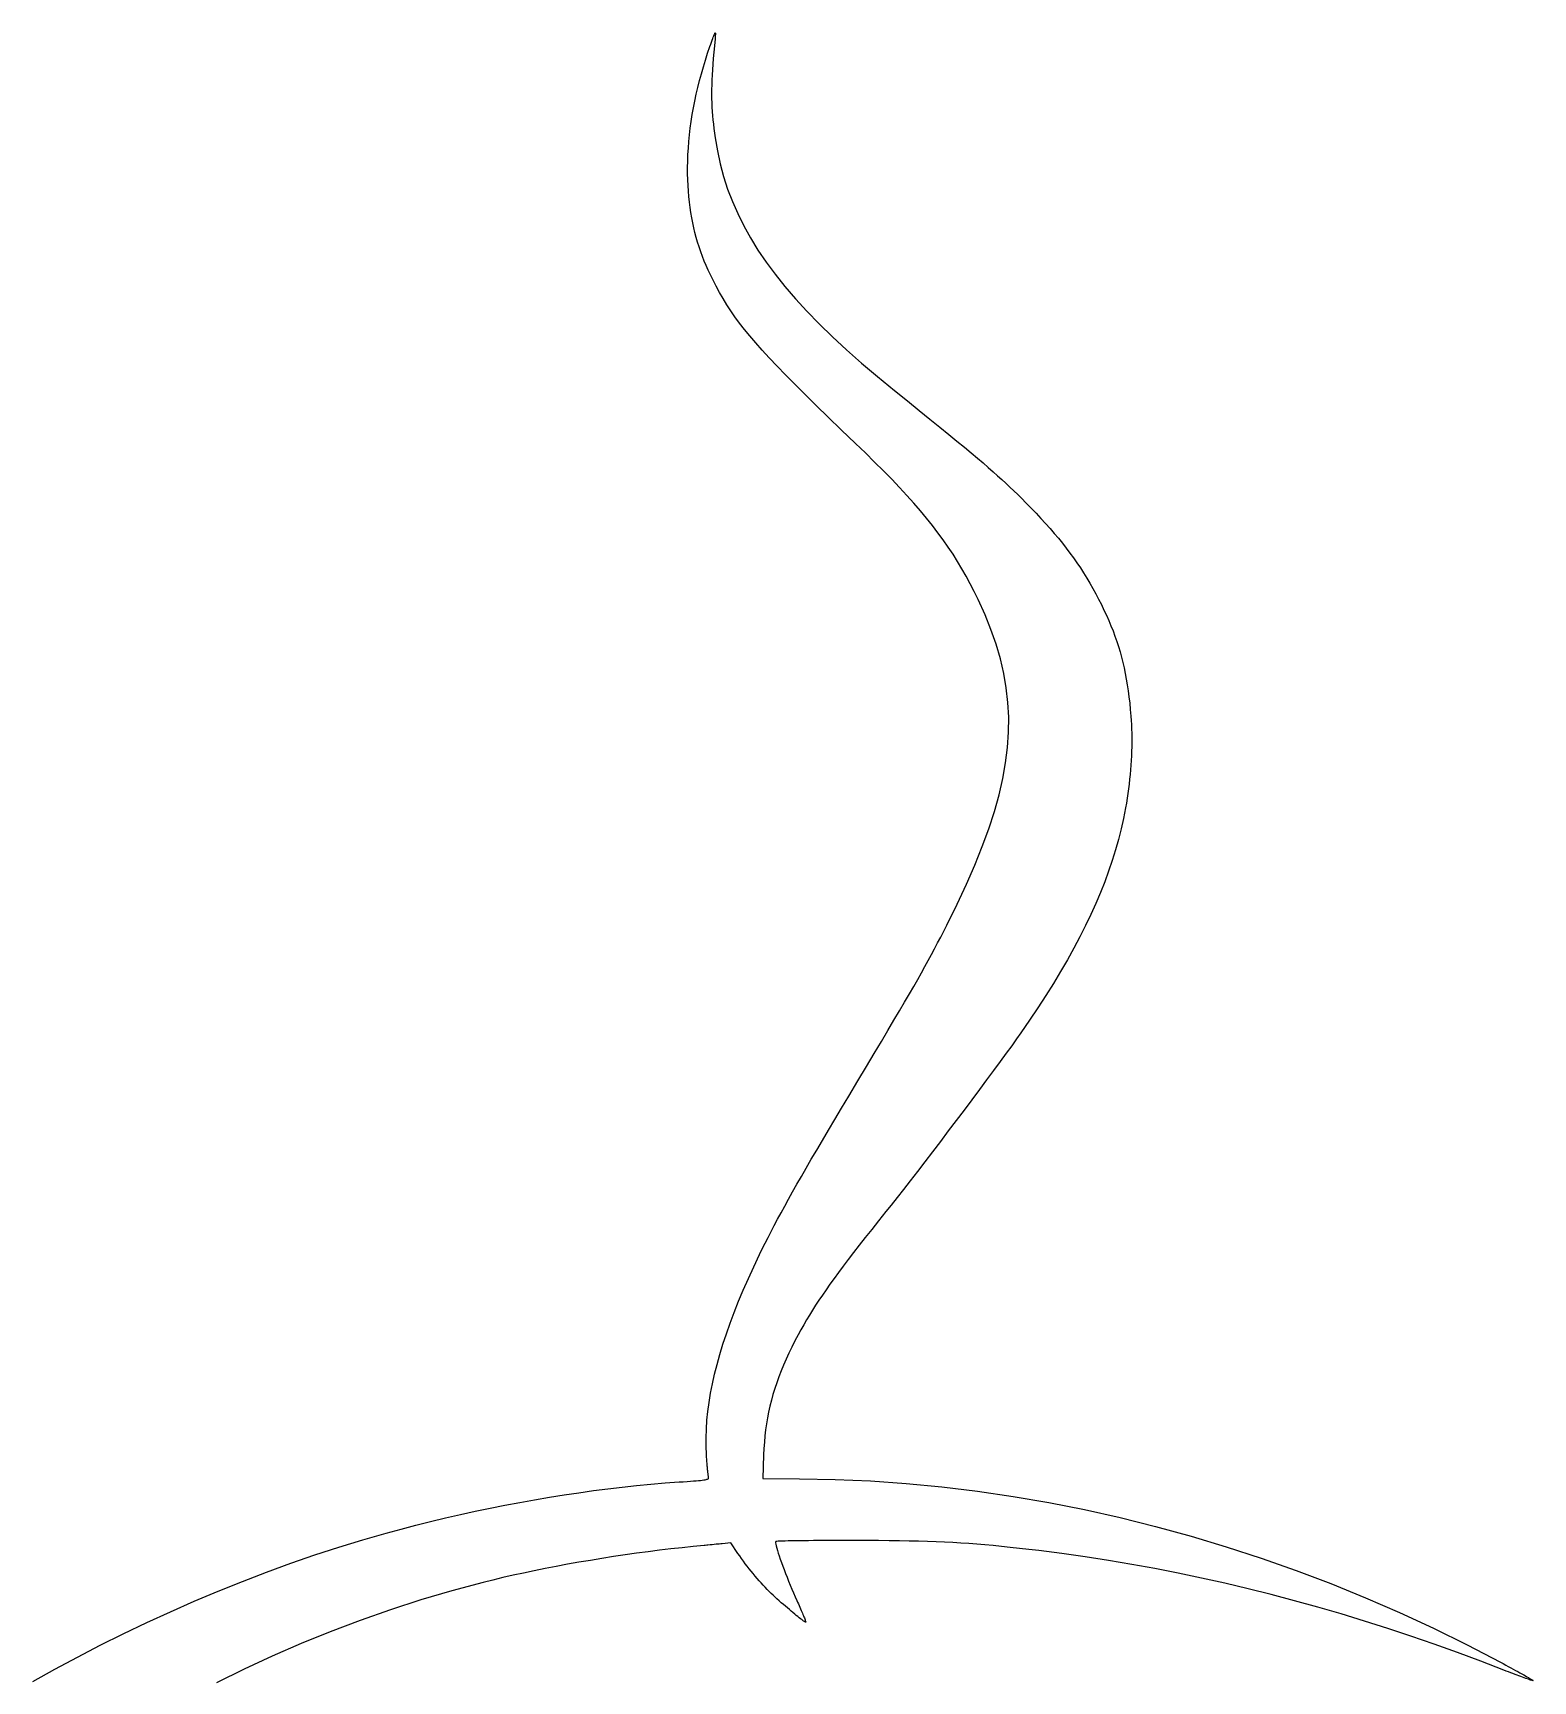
# Model space of a CAD drawing. Header units: metres. Extents: x -106 to 107, y -104 to 107.
# Drawn here: x -22.6 to 22.64, y -1.75 to 47.94 of the extents above; entities that cross this region are included whole.
import ezdxf

# ---------------------------------------------------------------- set-up
doc = ezdxf.new("R2010")
doc.units = ezdxf.units.M

msp = doc.modelspace()

# ---------------------------------------------------------------- linework, layer by layer
for p, q in [((-2.13486, 47.6648), (-2.11453, 47.7215)), ((-2.11453, 47.7215), (-2.0965, 47.7713)), ((-2.0965, 47.7713), (-2.08063, 47.8144)), ((-2.08063, 47.8144), (-2.0668, 47.8508)), ((-2.0668, 47.8508), (-2.05496, 47.8808)), ((-2.05496, 47.8808), (-2.04495, 47.9045)), ((-2.02972, 47.7588), (-2.04922, 47.5533)), ((-2.04495, 47.9045), (-2.03668, 47.9222)), ((-2.03668, 47.9222), (-2.03006, 47.9338)), ((-2.03006, 47.9338), (-2.02495, 47.9397)), ((-2.02597, 47.7978), (-2.02972, 47.7588)), ((-2.02277, 47.8324), (-2.02597, 47.7978)), ((-2.02495, 47.9397), (-2.02124, 47.94)), ((-2.02022, 47.8625), (-2.02277, 47.8324)), ((-2.02124, 47.94), (-2.01884, 47.9348)), ((-2.01846, 47.888), (-2.02022, 47.8625)), ((-2.01884, 47.9348), (-2.01767, 47.9243)), ((-2.01758, 47.9086), (-2.01846, 47.888)), ((-2.01767, 47.9243), (-2.01758, 47.9086)), ((-2.31883, 47.1232), (-2.25259, 47.3272)), ((-2.25259, 47.3272), (-2.18275, 47.53)), ((-2.18275, 47.53), (-2.15755, 47.601)), ((-2.15755, 47.601), (-2.13486, 47.6648)), ((-2.06667, 47.3586), (-2.08205, 47.174)), ((-2.04922, 47.5533), (-2.06667, 47.3586)), ((-2.49548, 46.5065), (-2.44032, 46.7126)), ((-2.44032, 46.7126), (-2.38142, 46.9183)), ((-2.38142, 46.9183), (-2.31883, 47.1232)), ((-2.1066, 46.8318), (-2.11577, 46.6725)), ((-2.09535, 46.9987), (-2.1066, 46.8318)), ((-2.08205, 47.174), (-2.09535, 46.9987)), ((-2.59447, 46.0936), (-2.54688, 46.3)), ((-2.54688, 46.3), (-2.49548, 46.5065)), ((-2.13086, 46.2319), (-2.13173, 46.0948)), ((-2.12788, 46.3734), (-2.13086, 46.2319)), ((-2.12286, 46.5199), (-2.12788, 46.3734)), ((-2.11577, 46.6725), (-2.12286, 46.5199)), ((-2.67805, 45.6815), (-2.6382, 45.8873)), ((-2.6382, 45.8873), (-2.59447, 46.0936)), ((-2.13173, 46.0948), (-2.13054, 45.9613)), ((-2.13054, 45.9613), (-2.12727, 45.8304)), ((-2.12727, 45.8304), (-2.12192, 45.7014)), ((-2.77393, 45.0691), (-2.74596, 45.2722)), ((-2.74596, 45.2722), (-2.71399, 45.4764)), ((-2.71399, 45.4764), (-2.67805, 45.6815)), ((-2.12192, 45.7014), (-2.1145, 45.5735)), ((-2.1145, 45.5735), (-2.105, 45.4458)), ((-2.105, 45.4458), (-2.09341, 45.3175)), ((-2.09341, 45.3175), (-2.07976, 45.1879)), ((-2.8177, 44.6673), (-2.79785, 44.8674)), ((-2.79785, 44.8674), (-2.77393, 45.0691)), ((-2.07976, 45.1879), (-2.06401, 45.056)), ((-2.06401, 45.056), (-2.04619, 44.9211)), ((-2.04619, 44.9211), (-2.02628, 44.7823)), ((-2.02628, 44.7823), (-1.95831, 44.3853)), ((-2.85239, 44.0791), (-2.845, 44.2729)), ((-2.845, 44.2729), (-2.83344, 44.4691)), ((-2.83344, 44.4691), (-2.8177, 44.6673)), ((-1.95831, 44.3853), (-1.87308, 43.9957)), ((-2.85553, 43.8877), (-2.85239, 44.0791)), ((-2.8544, 43.6992), (-2.85553, 43.8877)), ((-1.87308, 43.9957), (-1.76988, 43.6125)), ((-2.84897, 43.5137), (-2.8544, 43.6992)), ((-2.84036, 43.3404), (-2.84897, 43.5137)), ((-2.82906, 43.1707), (-2.84036, 43.3404)), ((-1.76988, 43.6125), (-1.64806, 43.2347)), ((-1.64806, 43.2347), (-1.50694, 42.8615)), ((-2.81497, 43.0046), (-2.82906, 43.1707)), ((-2.79805, 42.8417), (-2.81497, 43.0046)), ((-2.77826, 42.6819), (-2.79805, 42.8417)), ((-1.50694, 42.8615), (-1.34584, 42.4917)), ((-2.75554, 42.5249), (-2.77826, 42.6819)), ((-2.72981, 42.3705), (-2.75554, 42.5249)), ((-2.70105, 42.2186), (-2.72981, 42.3705)), ((-1.34584, 42.4917), (-1.16409, 42.1246)), ((-2.66919, 42.0688), (-2.70105, 42.2186)), ((-2.6342, 41.921), (-2.66919, 42.0688)), ((-2.59598, 41.7749), (-2.6342, 41.921)), ((-2.55452, 41.6304), (-2.59598, 41.7749)), ((-1.16409, 42.1246), (-0.96103, 41.7592)), ((-0.96103, 41.7592), (-0.73598, 41.3945)), ((-2.50975, 41.4873), (-2.55452, 41.6304)), ((-2.46161, 41.3452), (-2.50975, 41.4873)), ((-2.41006, 41.2041), (-2.46161, 41.3452)), ((-0.73598, 41.3945), (-0.48827, 41.0295)), ((-2.35504, 41.0636), (-2.41006, 41.2041)), ((-2.29649, 40.9236), (-2.35504, 41.0636)), ((-2.23438, 40.7839), (-2.29649, 40.9236)), ((-2.16862, 40.6441), (-2.23438, 40.7839)), ((-0.48827, 41.0295), (-0.21721, 40.6634)), ((-2.09918, 40.5043), (-2.16862, 40.6441)), ((-1.99622, 40.3062), (-2.09918, 40.5043)), ((-1.89201, 40.1152), (-1.99622, 40.3062)), ((-0.21721, 40.6634), (0.07782, 40.2951)), ((0.07782, 40.2951), (0.39757, 39.9238)), ((-1.78479, 39.9291), (-1.89201, 40.1152)), ((-1.67284, 39.746), (-1.78479, 39.9291)), ((0.39757, 39.9238), (0.74266, 39.5484)), ((-1.55434, 39.5638), (-1.67284, 39.746)), ((-1.42754, 39.3805), (-1.55434, 39.5638)), ((-1.29068, 39.194), (-1.42754, 39.3805)), ((0.74266, 39.5484), (1.11377, 39.1681)), ((-1.142, 39.0024), (-1.29068, 39.194)), ((-0.97971, 38.8036), (-1.142, 39.0024)), ((-0.80206, 38.5956), (-0.97971, 38.8036)), ((1.11377, 39.1681), (1.51158, 38.7819)), ((1.51158, 38.7819), (1.93677, 38.3887)), ((-0.6073, 38.3764), (-0.80206, 38.5956)), ((-0.39365, 38.1438), (-0.6073, 38.3764)), ((1.93677, 38.3887), (2.38998, 37.9878)), ((-0.1593, 37.896), (-0.39365, 38.1438)), ((0.09743, 37.6309), (-0.1593, 37.896)), ((2.38998, 37.9878), (2.87192, 37.5781)), ((0.37837, 37.3464), (0.09743, 37.6309)), ((0.68527, 37.0405), (0.37837, 37.3464)), ((2.87192, 37.5781), (3.38326, 37.1587)), ((1.0199, 36.7113), (0.68527, 37.0405)), ((3.38326, 37.1587), (3.77069, 36.846)), ((3.77069, 36.846), (4.12587, 36.5589)), ((1.38402, 36.3566), (1.0199, 36.7113)), ((1.77939, 35.9744), (1.38402, 36.3566)), ((4.12587, 36.5589), (4.45087, 36.2957)), ((4.45087, 36.2957), (4.7477, 36.0545)), ((2.20779, 35.5628), (1.77939, 35.9744)), ((4.7477, 36.0545), (5.01845, 35.8338)), ((5.01845, 35.8338), (5.26517, 35.6317)), ((2.50398, 35.2768), (2.20779, 35.5628)), ((5.26517, 35.6317), (5.4899, 35.4464)), ((5.4899, 35.4464), (5.6947, 35.2763)), ((2.78381, 35.002), (2.50398, 35.2768)), ((3.04807, 34.7374), (2.78381, 35.002)), ((5.6947, 35.2763), (5.88165, 35.1194)), ((5.88165, 35.1194), (6.05278, 34.9742)), ((6.05278, 34.9742), (6.21016, 34.8388)), ((6.21016, 34.8388), (6.35582, 34.7115)), ((3.29752, 34.4821), (3.04807, 34.7374)), ((3.53293, 34.2351), (3.29752, 34.4821)), ((6.35582, 34.7115), (6.49185, 34.5905)), ((6.49185, 34.5905), (6.62029, 34.4741)), ((6.62029, 34.4741), (6.74316, 34.3605)), ((6.74316, 34.3605), (6.86259, 34.2479)), ((3.75508, 33.9954), (3.53293, 34.2351)), ((3.96477, 33.762), (3.75508, 33.9954)), ((6.86259, 34.2479), (6.98059, 34.1346)), ((6.98059, 34.1346), (7.0992, 34.0189)), ((7.0992, 34.0189), (7.2205, 33.899)), ((7.2205, 33.899), (7.34654, 33.7731)), ((4.16272, 33.5339), (3.96477, 33.762)), ((4.34975, 33.3102), (4.16272, 33.5339)), ((4.5266, 33.0898), (4.34975, 33.3102)), ((7.34654, 33.7731), (7.50319, 33.6143)), ((7.50319, 33.6143), (7.65387, 33.458)), ((7.65387, 33.458), (7.79884, 33.3038)), ((7.79884, 33.3038), (7.93834, 33.1515)), ((4.69406, 32.8718), (4.5266, 33.0898)), ((4.85289, 32.6552), (4.69406, 32.8718)), ((7.93834, 33.1515), (8.07262, 33.0007)), ((8.07262, 33.0007), (8.20187, 32.8511)), ((8.20187, 32.8511), (8.3264, 32.7023)), ((5.00388, 32.4391), (4.85289, 32.6552)), ((5.1478, 32.2223), (5.00388, 32.4391)), ((8.3264, 32.7023), (8.44638, 32.5542)), ((8.44638, 32.5542), (8.56209, 32.4062)), ((8.56209, 32.4062), (8.67375, 32.2582)), ((5.28542, 32.004), (5.1478, 32.2223)), ((5.41751, 31.7831), (5.28542, 32.004)), ((8.67375, 32.2582), (8.7816, 32.1097)), ((8.7816, 32.1097), (8.88589, 31.9605)), ((8.88589, 31.9605), (8.98685, 31.8103)), ((8.98685, 31.8103), (9.08469, 31.6587)), ((5.54483, 31.5588), (5.41751, 31.7831)), ((5.66817, 31.3299), (5.54483, 31.5588)), ((5.78831, 31.0955), (5.66817, 31.3299)), ((9.08469, 31.6587), (9.17969, 31.5053)), ((9.17969, 31.5053), (9.27206, 31.35)), ((9.27206, 31.35), (9.36208, 31.1924)), ((5.90601, 30.8546), (5.78831, 31.0955)), ((6.11218, 30.4001), (5.90601, 30.8546)), ((9.36208, 31.1924), (9.44992, 31.032)), ((9.44992, 31.032), (9.53589, 30.8687)), ((9.53589, 30.8687), (9.62016, 30.7021)), ((6.29268, 29.9522), (6.11218, 30.4001)), ((9.62016, 30.7021), (9.69885, 30.5402)), ((9.69885, 30.5402), (9.77325, 30.3804)), ((9.77325, 30.3804), (9.84346, 30.2221)), ((6.44736, 29.5092), (6.29268, 29.9522)), ((9.84346, 30.2221), (9.90962, 30.0649)), ((9.90962, 30.0649), (9.97183, 29.9084)), ((9.97183, 29.9084), (10.0302, 29.7521)), ((6.57603, 29.0694), (6.44736, 29.5092)), ((10.0302, 29.7521), (10.0849, 29.5956)), ((10.0849, 29.5956), (10.136, 29.4385)), ((10.136, 29.4385), (10.1836, 29.2803)), ((6.67856, 28.631), (6.57603, 29.0694)), ((10.1836, 29.2803), (10.2278, 29.1206)), ((10.2278, 29.1206), (10.2688, 28.9588)), ((10.2688, 28.9588), (10.3067, 28.7947)), ((6.75473, 28.1923), (6.67856, 28.631)), ((10.3067, 28.7947), (10.3416, 28.6276)), ((10.3416, 28.6276), (10.3736, 28.4573)), ((10.3736, 28.4573), (10.4028, 28.2832)), ((6.8044, 27.7515), (6.75473, 28.1923)), ((10.4028, 28.2832), (10.4294, 28.1049)), ((10.4294, 28.1049), (10.4534, 27.922)), ((10.4534, 27.922), (10.475, 27.734)), ((6.82741, 27.307), (6.8044, 27.7515)), ((10.475, 27.734), (10.4943, 27.5405)), ((10.4943, 27.5405), (10.5115, 27.341)), ((10.5115, 27.341), (10.5206, 27.2137)), ((6.79274, 26.3995), (6.82358, 26.8569)), ((6.82358, 26.8569), (6.82741, 27.307)), ((10.5206, 27.2137), (10.5278, 27.0846)), ((10.5278, 27.0846), (10.5333, 26.9539)), ((10.5333, 26.9539), (10.5369, 26.8217)), ((6.73473, 25.9332), (6.79274, 26.3995)), ((10.5367, 26.4167), (10.533, 26.2793)), ((10.5386, 26.553), (10.5367, 26.4167)), ((10.5369, 26.8217), (10.5386, 26.688)), ((10.5386, 26.688), (10.5386, 26.553)), ((6.64938, 25.456), (6.73473, 25.9332)), ((10.5111, 25.8611), (10.5002, 25.72)), ((10.5202, 26.0014), (10.5111, 25.8611)), ((10.5275, 26.1409), (10.5202, 26.0014)), ((10.533, 26.2793), (10.5275, 26.1409)), ((6.53653, 24.9664), (6.64938, 25.456)), ((10.4731, 25.4359), (10.4569, 25.2931)), ((10.4875, 25.5783), (10.4731, 25.4359)), ((10.5002, 25.72), (10.4875, 25.5783)), ((6.396, 24.4625), (6.53653, 24.9664)), ((10.3976, 24.8627), (10.3743, 24.7189)), ((10.4191, 25.0064), (10.3976, 24.8627)), ((10.4389, 25.1499), (10.4191, 25.0064)), ((10.4569, 25.2931), (10.4389, 25.1499)), ((6.22763, 23.9426), (6.396, 24.4625)), ((10.3493, 24.575), (10.2879, 24.2587)), ((10.3743, 24.7189), (10.3493, 24.575)), ((6.03125, 23.405), (6.22763, 23.9426)), ((10.2173, 23.9423), (10.1375, 23.6253)), ((10.2879, 24.2587), (10.2173, 23.9423)), ((5.8067, 22.8479), (6.03125, 23.405)), ((10.1375, 23.6253), (10.0482, 23.3073)), ((9.94926, 22.9881), (9.84052, 22.6672)), ((10.0482, 23.3073), (9.94926, 22.9881)), ((5.55382, 22.2697), (5.8067, 22.8479)), ((9.84052, 22.6672), (9.72179, 22.3443)), ((5.27242, 21.6685), (5.55382, 22.2697)), ((9.59286, 22.0189), (9.45363, 21.6907)), ((9.72179, 22.3443), (9.59286, 22.0189)), ((4.96233, 21.0426), (5.27242, 21.6685)), ((9.45363, 21.6907), (9.30388, 21.3593)), ((4.8676, 20.8568), (4.96233, 21.0426)), ((9.14343, 21.0244), (8.97214, 20.6856)), ((9.30388, 21.3593), (9.14343, 21.0244)), ((4.59224, 20.3279), (4.6839, 20.5018)), ((4.6839, 20.5018), (4.77524, 20.6773)), ((4.77524, 20.6773), (4.8676, 20.8568)), ((8.97214, 20.6856), (8.78981, 20.3425)), ((4.30222, 19.793), (4.40274, 19.9758)), ((4.40274, 19.9758), (4.49896, 20.1534)), ((4.49896, 20.1534), (4.59224, 20.3279)), ((8.59625, 19.9947), (8.39133, 19.6419)), ((8.78981, 20.3425), (8.59625, 19.9947)), ((3.9617, 19.1896), (4.08304, 19.4022)), ((4.08304, 19.4022), (4.19609, 19.6026)), ((4.19609, 19.6026), (4.30222, 19.793)), ((8.39133, 19.6419), (8.17485, 19.2836)), ((3.68896, 18.7185), (3.83081, 18.9625)), ((3.83081, 18.9625), (3.9617, 19.1896)), ((7.94661, 18.9196), (7.70648, 18.5493)), ((8.17485, 19.2836), (7.94661, 18.9196)), ((3.36726, 18.1707), (3.5349, 18.4554)), ((3.5349, 18.4554), (3.68896, 18.7185)), ((7.70648, 18.5493), (7.45427, 18.1725)), ((3.18472, 17.8623), (3.36726, 18.1707)), ((7.45427, 18.1725), (7.1898, 17.7888)), ((2.76967, 17.1648), (2.98596, 17.5278)), ((2.98596, 17.5278), (3.18472, 17.8623)), ((6.9162, 17.4043), (6.75029, 17.1753)), ((7.06342, 17.6098), (6.9162, 17.4043)), ((7.1898, 17.7888), (7.06342, 17.6098)), ((2.53448, 16.7712), (2.76967, 17.1648)), ((6.56779, 16.9255), (6.37085, 16.6577)), ((6.75029, 17.1753), (6.56779, 16.9255)), ((2.2791, 16.3444), (2.53448, 16.7712)), ((6.37085, 16.6577), (6.16156, 16.3749)), ((2.00218, 15.8823), (2.2791, 16.3444)), ((5.94205, 16.0797), (5.71446, 15.7749)), ((6.16156, 16.3749), (5.94205, 16.0797)), ((1.58322, 15.1814), (1.78691, 15.5228)), ((1.78691, 15.5228), (2.00218, 15.8823)), ((5.48088, 15.4635), (5.24347, 15.1482)), ((5.71446, 15.7749), (5.48088, 15.4635)), ((1.39064, 14.8573), (1.58322, 15.1814)), ((5.24347, 15.1482), (5.0043, 14.8319)), ((1.03665, 14.2573), (1.20862, 14.5496)), ((1.20862, 14.5496), (1.39064, 14.8573)), ((4.76555, 14.5172), (4.5293, 14.2071)), ((5.0043, 14.8319), (4.76555, 14.5172)), ((0.72079, 13.7155), (0.87422, 13.9796)), ((0.87422, 13.9796), (1.03665, 14.2573)), ((4.5293, 14.2071), (4.29768, 13.9044)), ((0.43893, 13.2245), (0.57587, 13.4641)), ((0.57587, 13.4641), (0.72079, 13.7155)), ((4.07283, 13.6118), (3.85684, 13.3322)), ((4.29768, 13.9044), (4.07283, 13.6118)), ((0.18692, 12.7769), (0.30945, 12.9957)), ((0.30945, 12.9957), (0.43893, 13.2245)), ((3.65184, 13.0684), (3.45998, 12.8232)), ((3.85684, 13.3322), (3.65184, 13.0684)), ((-0.03934, 12.3654), (0.07083, 12.5671)), ((0.07083, 12.5671), (0.18692, 12.7769)), ((3.28336, 12.5994), (3.12408, 12.3998)), ((3.45998, 12.8232), (3.28336, 12.5994)), ((-0.3396, 11.7998), (-0.24405, 11.9827)), ((-0.24405, 11.9827), (-0.14415, 12.1709)), ((-0.14415, 12.1709), (-0.03934, 12.3654)), ((2.90289, 12.1239), (2.69521, 11.8633)), ((3.12408, 12.3998), (2.90289, 12.1239)), ((-0.60525, 11.2741), (-0.51968, 11.4464)), ((-0.51968, 11.4464), (-0.4313, 11.6213)), ((-0.4313, 11.6213), (-0.3396, 11.7998)), ((2.50029, 11.6169), (2.31747, 11.384)), ((2.69521, 11.8633), (2.50029, 11.6169)), ((-0.86116, 10.7401), (-0.68854, 11.1034)), ((-0.68854, 11.1034), (-0.60525, 11.2741)), ((1.98538, 10.9543), (1.83475, 10.7557)), ((2.14606, 11.1635), (1.98538, 10.9543)), ((2.31747, 11.384), (2.14606, 11.1635)), ((-1.02371, 10.3846), (-0.86116, 10.7401)), ((1.69347, 10.5666), (1.56087, 10.386)), ((1.83475, 10.7557), (1.69347, 10.5666)), ((-1.31877, 9.69588), (-1.17622, 10.0365)), ((-1.17622, 10.0365), (-1.02371, 10.3846)), ((1.31889, 10.0466), (1.20818, 9.88593)), ((1.43623, 10.213), (1.31889, 10.0466)), ((1.56087, 10.386), (1.43623, 10.213)), ((-1.4514, 9.36238), (-1.31877, 9.69588)), ((1.0038, 9.57765), (0.90878, 9.42815)), ((1.10338, 9.72992), (1.0038, 9.57765)), ((1.20818, 9.88593), (1.10338, 9.72992)), ((-1.68713, 8.716), (-1.57417, 9.03581)), ((-1.57417, 9.03581), (-1.4514, 9.36238)), ((0.64416, 8.98665), (0.56047, 8.83861)), ((0.72964, 9.13361), (0.64416, 8.98665)), ((0.81764, 9.28046), (0.72964, 9.13361)), ((0.90878, 9.42815), (0.81764, 9.28046)), ((-1.79034, 8.40271), (-1.68713, 8.716)), ((0.37822, 8.50119), (0.28404, 8.31624)), ((0.47791, 8.68854), (0.37822, 8.50119)), ((0.56047, 8.83861), (0.47791, 8.68854)), ((-1.96771, 7.79492), (-1.88385, 8.09575)), ((-1.88385, 8.09575), (-1.79034, 8.40271)), ((0.11186, 7.95242), (0.03369, 7.77298)), ((0.19528, 8.13341), (0.11186, 7.95242)), ((0.28404, 8.31624), (0.19528, 8.13341)), ((-2.10672, 7.21083), (-2.04198, 7.50003)), ((-2.04198, 7.50003), (-1.96771, 7.79492)), ((-0.03931, 7.59479), (-0.10722, 7.41756)), ((0.03369, 7.77298), (-0.03931, 7.59479)), ((-2.16196, 6.92717), (-2.10672, 7.21083)), ((-0.22813, 7.06485), (-0.28128, 6.88881)), ((-0.17014, 7.24101), (-0.22813, 7.06485)), ((-0.10722, 7.41756), (-0.17014, 7.24101)), ((-2.24423, 6.37558), (-2.20778, 6.64882)), ((-2.20778, 6.64882), (-2.16196, 6.92717)), ((-0.37341, 6.53587), (-0.41255, 6.35841)), ((-0.32968, 6.71259), (-0.37341, 6.53587)), ((-0.28128, 6.88881), (-0.32968, 6.71259)), ((-2.2892, 5.84363), (-2.27135, 6.10725)), ((-2.27135, 6.10725), (-2.24423, 6.37558)), ((-0.4774, 6.00008), (-0.50326, 5.81863)), ((-0.44719, 6.17992), (-0.4774, 6.00008)), ((-0.41255, 6.35841), (-0.44719, 6.17992)), ((-2.29785, 5.5845), (-2.2892, 5.84363)), ((-2.29732, 5.32967), (-2.29785, 5.5845)), ((-0.52487, 5.63527), (-0.54233, 5.44971)), ((-0.50326, 5.81863), (-0.52487, 5.63527)), ((-2.28769, 5.07892), (-2.29732, 5.32967)), ((-2.285, 5.03288), (-2.28769, 5.07892)), ((-2.28218, 4.98715), (-2.285, 5.03288)), ((-2.27924, 4.94189), (-2.28218, 4.98715)), ((-0.565, 5.07085), (-0.59257, 4.35103)), ((-0.55566, 5.26167), (-0.565, 5.07085)), ((-0.54233, 5.44971), (-0.55566, 5.26167)), ((-2.27621, 4.89729), (-2.27924, 4.94189)), ((-2.2731, 4.85353), (-2.27621, 4.89729)), ((-2.26993, 4.81076), (-2.2731, 4.85353)), ((-2.26671, 4.76918), (-2.26993, 4.81076)), ((-2.26344, 4.72894), (-2.26671, 4.76918)), ((-2.26016, 4.69023), (-2.26344, 4.72894)), ((-2.2569, 4.65324), (-2.26016, 4.69023)), ((-2.25363, 4.6181), (-2.2569, 4.65324)), ((-2.2504, 4.58502), (-2.25363, 4.6181)), ((-2.24721, 4.55417), (-2.2504, 4.58502)), ((-2.24409, 4.52571), (-2.24721, 4.55417)), ((-2.24104, 4.49983), (-2.24409, 4.52571)), ((-2.23808, 4.4767), (-2.24104, 4.49983)), ((-2.23524, 4.45648), (-2.23808, 4.4767)), ((-6.13878, 3.92615), (-5.69864, 3.98717)), ((-5.69864, 3.98717), (-5.26074, 4.04329)), ((-5.26074, 4.04329), (-4.82536, 4.09448)), ((-4.82536, 4.09448), (-4.39278, 4.14069)), ((-4.39278, 4.14069), (-3.96323, 4.18184)), ((-3.96323, 4.18184), (-3.53702, 4.21793)), ((-3.53702, 4.21793), (-3.11441, 4.24887)), ((-3.11441, 4.24887), (-2.98798, 4.25743)), ((-2.98798, 4.25743), (-2.87378, 4.26529)), ((-2.87378, 4.26529), (-2.77121, 4.27257)), ((-2.77121, 4.27257), (-2.67969, 4.27937)), ((-2.67969, 4.27937), (-2.5986, 4.2858)), ((-2.5986, 4.2858), (-2.52736, 4.29198)), ((-2.52736, 4.29198), (-2.46536, 4.29802)), ((-2.46536, 4.29802), (-2.412, 4.30405)), ((-2.412, 4.30405), (-2.36668, 4.31015)), ((-2.36668, 4.31015), (-2.32881, 4.31645)), ((-2.32881, 4.31645), (-2.29778, 4.32306)), ((-2.29778, 4.32306), (-2.27299, 4.33009)), ((-2.27299, 4.33009), (-2.25385, 4.33768)), ((-2.25385, 4.33768), (-2.23975, 4.3459)), ((-2.23975, 4.3459), (-2.23009, 4.35487)), ((-2.23253, 4.43938), (-2.23524, 4.45648)), ((-2.22995, 4.42552), (-2.23253, 4.43938)), ((-2.23009, 4.35487), (-2.22429, 4.36473)), ((-2.22754, 4.41513), (-2.22995, 4.42552)), ((-2.22395, 4.40067), (-2.22754, 4.41513)), ((-2.22429, 4.36473), (-2.22173, 4.37558)), ((-2.22182, 4.3875), (-2.22395, 4.40067)), ((-2.22173, 4.37558), (-2.22182, 4.3875)), ((-0.59257, 4.35103), (0.52004, 4.34618)), ((0.52004, 4.34618), (1.58871, 4.32718)), ((1.58871, 4.32718), (2.66045, 4.27994)), ((2.66045, 4.27994), (3.7345, 4.20465)), ((3.7345, 4.20465), (4.81013, 4.10152)), ((4.81013, 4.10152), (5.88667, 3.97072)), ((-8.81163, 3.45987), (-8.36369, 3.54927)), ((-8.36369, 3.54927), (-7.91638, 3.63405)), ((-7.91638, 3.63405), (-7.46997, 3.71419)), ((-7.46997, 3.71419), (-7.02472, 3.78961)), ((-7.02472, 3.78961), (-6.5809, 3.86028)), ((-6.5809, 3.86028), (-6.13878, 3.92615)), ((5.88667, 3.97072), (6.96336, 3.81242)), ((6.96336, 3.81242), (8.03951, 3.62686)), ((8.03951, 3.62686), (9.11438, 3.41418)), ((-11.0511, 2.94537), (-10.6041, 3.05711)), ((-10.6041, 3.05711), (-10.1564, 3.16449)), ((-10.1564, 3.16449), (-9.70825, 3.26744)), ((-9.70825, 3.26744), (-9.25989, 3.36591)), ((-9.25989, 3.36591), (-8.81163, 3.45987)), ((9.11438, 3.41418), (10.1873, 3.17459)), ((10.1873, 3.17459), (11.2574, 2.90828)), ((-13.3726, 2.28441), (-12.654, 2.50494)), ((-12.654, 2.50494), (-11.9417, 2.70895)), ((-11.9417, 2.70895), (-11.497, 2.8293)), ((-11.497, 2.8293), (-11.0511, 2.94537)), ((11.2574, 2.90828), (12.3242, 2.61542)), ((12.3242, 2.61542), (13.3867, 2.2962)), ((-14.8226, 1.79651), (-14.096, 2.04802)), ((-14.096, 2.04802), (-13.3726, 2.28441)), ((-5.09155, 1.99712), (-5.44069, 1.94255)), ((-4.74211, 2.04921), (-5.09155, 1.99712)), ((-4.39319, 2.09871), (-4.74211, 2.04921)), ((-4.04565, 2.14545), (-4.39319, 2.09871)), ((-3.70033, 2.1893), (-4.04565, 2.14545)), ((-3.35809, 2.23015), (-3.70033, 2.1893)), ((-3.01976, 2.26781), (-3.35809, 2.23015)), ((-2.6862, 2.30217), (-3.01976, 2.26781)), ((-2.35825, 2.33307), (-2.6862, 2.30217)), ((-2.33046, 2.33557), (-2.35825, 2.33307)), ((-2.27217, 2.34096), (-2.33046, 2.33557)), ((-2.24197, 2.34381), (-2.27217, 2.34096)), ((-2.18019, 2.34975), (-2.24197, 2.34381)), ((-2.11757, 2.3559), (-2.18019, 2.34975)), ((-2.05531, 2.36212), (-2.11757, 2.3559)), ((-1.99458, 2.36833), (-2.05531, 2.36212)), ((-1.96518, 2.3714), (-1.99458, 2.36833)), ((-1.90901, 2.37733), (-1.96518, 2.3714)), ((-1.85738, 2.38293), (-1.90901, 2.37733)), ((-1.81145, 2.38809), (-1.85738, 2.38293)), ((-1.5542, 2.4183), (-1.81145, 2.38809)), ((-1.33722, 2.09644), (-1.5542, 2.4183)), ((-1.28331, 2.01747), (-1.33722, 2.09644)), ((-1.22842, 1.93904), (-1.28331, 2.01747)), ((-0.19745, 2.45241), (-0.20225, 2.43777)), ((-0.20225, 2.43777), (-0.20131, 2.40999)), ((-0.20131, 2.40999), (-0.19492, 2.36993)), ((-0.18684, 2.45517), (-0.19745, 2.45241)), ((-0.19492, 2.36993), (-0.18343, 2.31851)), ((-0.16109, 2.45784), (-0.18684, 2.45517)), ((-0.18343, 2.31851), (-0.16713, 2.25661)), ((-0.16713, 2.25661), (-0.14635, 2.1851)), ((-0.12079, 2.46043), (-0.16109, 2.45784)), ((-0.14635, 2.1851), (-0.12141, 2.10492)), ((-0.12141, 2.10492), (-0.09265, 2.01692)), ((-0.06656, 2.46292), (-0.12079, 2.46043)), ((-0.09265, 2.01692), (-0.06035, 1.922)), ((0.00095, 2.46532), (-0.06656, 2.46292)), ((0.08112, 2.46759), (0.00095, 2.46532)), ((0.17334, 2.46974), (0.08112, 2.46759)), ((0.27698, 2.47177), (0.17334, 2.46974)), ((0.3914, 2.47368), (0.27698, 2.47177)), ((0.51601, 2.47542), (0.3914, 2.47368)), ((0.65013, 2.47701), (0.51601, 2.47542)), ((0.79318, 2.47842), (0.65013, 2.47701)), ((0.94453, 2.47968), (0.79318, 2.47842)), ((1.10353, 2.48076), (0.94453, 2.47968)), ((1.26958, 2.48164), (1.10353, 2.48076)), ((1.44205, 2.48233), (1.26958, 2.48164)), ((1.6203, 2.4828), (1.44205, 2.48233)), ((1.80371, 2.48308), (1.6203, 2.4828)), ((1.99167, 2.48312), (1.80371, 2.48308)), ((2.18355, 2.48294), (1.99167, 2.48312)), ((2.55045, 2.48199), (2.18355, 2.48294)), ((2.8963, 2.48019), (2.55045, 2.48199)), ((3.22304, 2.47742), (2.8963, 2.48019)), ((3.53262, 2.47357), (3.22304, 2.47742)), ((3.82697, 2.46852), (3.53262, 2.47357)), ((4.10799, 2.46219), (3.82697, 2.46852)), ((4.37767, 2.45447), (4.10799, 2.46219)), ((4.63792, 2.44524), (4.37767, 2.45447)), ((4.89069, 2.4344), (4.63792, 2.44524)), ((5.13791, 2.42184), (4.89069, 2.4344)), ((5.3815, 2.40747), (5.13791, 2.42184)), ((5.62341, 2.39116), (5.3815, 2.40747)), ((5.86559, 2.37282), (5.62341, 2.39116)), ((6.10994, 2.35233), (5.86559, 2.37282)), ((6.35843, 2.32959), (6.10994, 2.35233)), ((6.61298, 2.30452), (6.35843, 2.32959)), ((6.87555, 2.27696), (6.61298, 2.30452)), ((7.14804, 2.24686), (6.87555, 2.27696)), ((7.4324, 2.21408), (7.14804, 2.24686)), ((7.73059, 2.17853), (7.4324, 2.21408)), ((8.43127, 2.08899), (7.73059, 2.17853)), ((9.13222, 1.98985), (8.43127, 2.08899)), ((9.83342, 1.88116), (9.13222, 1.98985)), ((13.3867, 2.2962), (14.4445, 1.95084)), ((-16.2796, 1.25095), (-15.551, 1.53059)), ((-15.551, 1.53059), (-14.8226, 1.79651)), ((-7.80469, 1.50362), (-8.12082, 1.43446)), ((-7.48146, 1.57144), (-7.80469, 1.50362)), ((-7.15199, 1.6378), (-7.48146, 1.57144)), ((-6.81712, 1.70255), (-7.15199, 1.6378)), ((-6.47772, 1.76553), (-6.81712, 1.70255)), ((-6.13461, 1.82663), (-6.47772, 1.76553)), ((-5.78865, 1.88568), (-6.13461, 1.82663)), ((-5.44069, 1.94255), (-5.78865, 1.88568)), ((-1.17262, 1.86124), (-1.22842, 1.93904)), ((-1.116, 1.78416), (-1.17262, 1.86124)), ((-1.05862, 1.70789), (-1.116, 1.78416)), ((-1.00058, 1.63251), (-1.05862, 1.70789)), ((-0.94193, 1.55812), (-1.00058, 1.63251)), ((-0.88278, 1.48482), (-0.94193, 1.55812)), ((-0.06035, 1.922), (-0.02484, 1.82106)), ((-0.02484, 1.82106), (0.01352, 1.71498)), ((0.01352, 1.71498), (0.05447, 1.60468)), ((0.05447, 1.60468), (0.09767, 1.49103)), ((0.09767, 1.49103), (0.14281, 1.37492)), ((10.5348, 1.76289), (9.83342, 1.88116)), ((11.2364, 1.63507), (10.5348, 1.76289)), ((11.9382, 1.4977), (11.2364, 1.63507)), ((12.64, 1.35077), (11.9382, 1.4977)), ((14.4445, 1.95084), (15.4966, 1.5795)), ((15.4966, 1.5795), (16.5424, 1.18237)), ((-17.0069, 0.95833), (-16.2796, 1.25095)), ((-9.01823, 1.22041), (-9.96181, 0.96684)), ((-8.72844, 1.29271), (-9.01823, 1.22041)), ((-8.42903, 1.36411), (-8.72844, 1.29271)), ((-8.12082, 1.43446), (-8.42903, 1.36411)), ((-0.8232, 1.41267), (-0.88278, 1.48482)), ((-0.76323, 1.34181), (-0.8232, 1.41267)), ((-0.703, 1.27229), (-0.76323, 1.34181)), ((-0.64258, 1.20422), (-0.703, 1.27229)), ((-0.582, 1.1377), (-0.64258, 1.20422)), ((-0.52141, 1.0728), (-0.582, 1.1377)), ((-0.46083, 1.00961), (-0.52141, 1.0728)), ((-0.40037, 0.94824), (-0.46083, 1.00961)), ((0.14281, 1.37492), (0.18954, 1.25725)), ((0.18954, 1.25725), (0.2376, 1.1389)), ((0.2376, 1.1389), (0.28662, 1.02078)), ((0.28662, 1.02078), (0.33627, 0.90378)), ((13.342, 1.19432), (12.64, 1.35077)), ((14.044, 1.02834), (13.342, 1.19432)), ((14.746, 0.85284), (14.044, 1.02834)), ((16.5424, 1.18237), (17.5812, 0.75964)), ((-18.4516, 0.33694), (-17.7315, 0.65343)), ((-17.7315, 0.65343), (-17.0069, 0.95833)), ((-10.8962, 0.69073), (-11.8201, 0.39285)), ((-9.96181, 0.96684), (-10.8962, 0.69073)), ((-0.34009, 0.88878), (-0.40037, 0.94824)), ((-0.28009, 0.8313), (-0.34009, 0.88878)), ((-0.22041, 0.77591), (-0.28009, 0.8313)), ((-0.16118, 0.7227), (-0.22041, 0.77591)), ((-0.09586, 0.66525), (-0.16118, 0.7227)), ((-0.03151, 0.60906), (-0.09586, 0.66525)), ((0.03163, 0.55429), (-0.03151, 0.60906)), ((0.0934, 0.50114), (0.03163, 0.55429)), ((0.15352, 0.44981), (0.0934, 0.50114)), ((0.33627, 0.90378), (0.38629, 0.78876)), ((0.38629, 0.78876), (0.43633, 0.67665)), ((0.43633, 0.67665), (0.46048, 0.62305)), ((0.46048, 0.62305), (0.48393, 0.5706)), ((0.48393, 0.5706), (0.50662, 0.51948)), ((0.50662, 0.51948), (0.52846, 0.46986)), ((15.448, 0.66785), (14.746, 0.85284)), ((16.1499, 0.47334), (15.448, 0.66785)), ((17.5812, 0.75964), (18.6123, 0.31151)), ((-19.873, -0.32787), (-19.166, 0.00961)), ((-19.166, 0.00961), (-18.4516, 0.33694)), ((-12.7318, 0.07399), (-13.6301, -0.26506)), ((-11.8201, 0.39285), (-12.7318, 0.07399)), ((0.21176, 0.40047), (0.15352, 0.44981)), ((0.26793, 0.35329), (0.21176, 0.40047)), ((0.32178, 0.30846), (0.26793, 0.35329)), ((0.37308, 0.26617), (0.32178, 0.30846)), ((0.42162, 0.22659), (0.37308, 0.26617)), ((0.46716, 0.18993), (0.42162, 0.22659)), ((0.50948, 0.15633), (0.46716, 0.18993)), ((0.54837, 0.12601), (0.50948, 0.15633)), ((0.52846, 0.46986), (0.54938, 0.42192)), ((0.58357, 0.09915), (0.54837, 0.12601)), ((0.54938, 0.42192), (0.5693, 0.37582)), ((0.5693, 0.37582), (0.58818, 0.33173)), ((0.6149, 0.07591), (0.58357, 0.09915)), ((0.58818, 0.33173), (0.60593, 0.28984)), ((0.60593, 0.28984), (0.62247, 0.25032)), ((0.64211, 0.05647), (0.6149, 0.07591)), ((0.62247, 0.25032), (0.63774, 0.21332)), ((0.63774, 0.21332), (0.65169, 0.17902)), ((0.66495, 0.04106), (0.64211, 0.05647)), ((0.65169, 0.17902), (0.66421, 0.1476)), ((0.66421, 0.1476), (0.67526, 0.11925)), ((0.68323, 0.02982), (0.66495, 0.04106)), ((0.67526, 0.11925), (0.68475, 0.0941)), ((0.69672, 0.02293), (0.68323, 0.02982)), ((0.68475, 0.0941), (0.69261, 0.07236)), ((0.69261, 0.07236), (0.69881, 0.05418)), ((0.70517, 0.0206), (0.69672, 0.02293)), ((0.69881, 0.05418), (0.70322, 0.03975)), ((0.70322, 0.03975), (0.70579, 0.02922)), ((0.70647, 0.02278), (0.70517, 0.0206)), ((0.70579, 0.02922), (0.70647, 0.02278)), ((16.8518, 0.26935), (16.1499, 0.47334)), ((17.5536, 0.05586), (16.8518, 0.26935)), ((18.2552, -0.16707), (17.5536, 0.05586)), ((18.6123, 0.31151), (19.6349, -0.16184)), ((-20.5711, -0.67477), (-19.873, -0.32787)), ((-13.6301, -0.26506), (-14.5134, -0.62352)), ((18.9566, -0.39949), (18.2552, -0.16707)), ((19.6578, -0.64137), (18.9566, -0.39949)), ((19.6349, -0.16184), (20.6483, -0.66023)), ((-21.2587, -1.03044), (-20.5711, -0.67477)), ((-14.5134, -0.62352), (-15.3804, -1.0006)), ((20.3588, -0.89268), (19.6578, -0.64137)), ((21.0595, -1.15344), (20.3588, -0.89268)), ((20.6483, -0.66023), (21.6518, -1.18347)), ((-22.5968, -1.76511), (-21.9345, -1.39412)), ((-21.9345, -1.39412), (-21.2587, -1.03044)), ((-16.2295, -1.39548), (-17.0594, -1.8074)), ((-15.3804, -1.0006), (-16.2295, -1.39548)), ((21.7599, -1.42366), (21.0595, -1.15344)), ((21.6518, -1.18347), (21.7339, -1.2276)), ((21.7339, -1.2276), (21.8141, -1.27089)), ((21.8301, -1.45114), (21.7599, -1.42366)), ((21.8141, -1.27089), (21.8921, -1.31322)), ((21.899, -1.47792), (21.8301, -1.45114)), ((21.8921, -1.31322), (21.9677, -1.35442)), ((21.9662, -1.50389), (21.899, -1.47792)), ((21.9677, -1.35442), (22.0406, -1.39436)), ((22.0406, -1.39436), (22.1106, -1.43289)), ((22.1106, -1.43289), (22.1774, -1.46985)), ((22.1774, -1.46985), (22.2408, -1.50511)), ((22.0316, -1.52898), (21.9662, -1.50389)), ((22.0949, -1.55309), (22.0316, -1.52898)), ((22.1559, -1.57616), (22.0949, -1.55309)), ((22.2143, -1.59808), (22.1559, -1.57616)), ((22.27, -1.61879), (22.2143, -1.59808)), ((22.2408, -1.50511), (22.3005, -1.53851)), ((22.3227, -1.6382), (22.27, -1.61879)), ((22.3005, -1.53851), (22.3562, -1.56993)), ((22.3721, -1.65622), (22.3227, -1.6382)), ((22.3562, -1.56993), (22.4076, -1.5992)), ((22.4181, -1.67278), (22.3721, -1.65622)), ((22.4076, -1.5992), (22.4546, -1.62616)), ((22.4604, -1.68777), (22.4181, -1.67278)), ((22.4546, -1.62616), (22.4968, -1.6507)), ((22.4987, -1.70113), (22.4604, -1.68777)), ((22.4968, -1.6507), (22.5341, -1.67264)), ((22.5329, -1.71277), (22.4987, -1.70113)), ((22.5628, -1.72261), (22.5329, -1.71277)), ((22.5341, -1.67264), (22.566, -1.69185)), ((22.5879, -1.73056), (22.5628, -1.72261)), ((22.566, -1.69185), (22.5925, -1.70819)), ((22.6083, -1.73654), (22.5879, -1.73056)), ((22.5925, -1.70819), (22.6132, -1.7215)), ((22.6236, -1.74046), (22.6083, -1.73654)), ((22.6132, -1.7215), (22.6278, -1.73164)), ((22.6335, -1.74226), (22.6236, -1.74046)), ((22.6278, -1.73164), (22.6362, -1.73846)), ((22.6379, -1.74182), (22.6335, -1.74226)), ((22.6362, -1.73846), (22.6379, -1.74182))]:
    msp.add_line(p, q)

doc.saveas('drawing.dxf')
